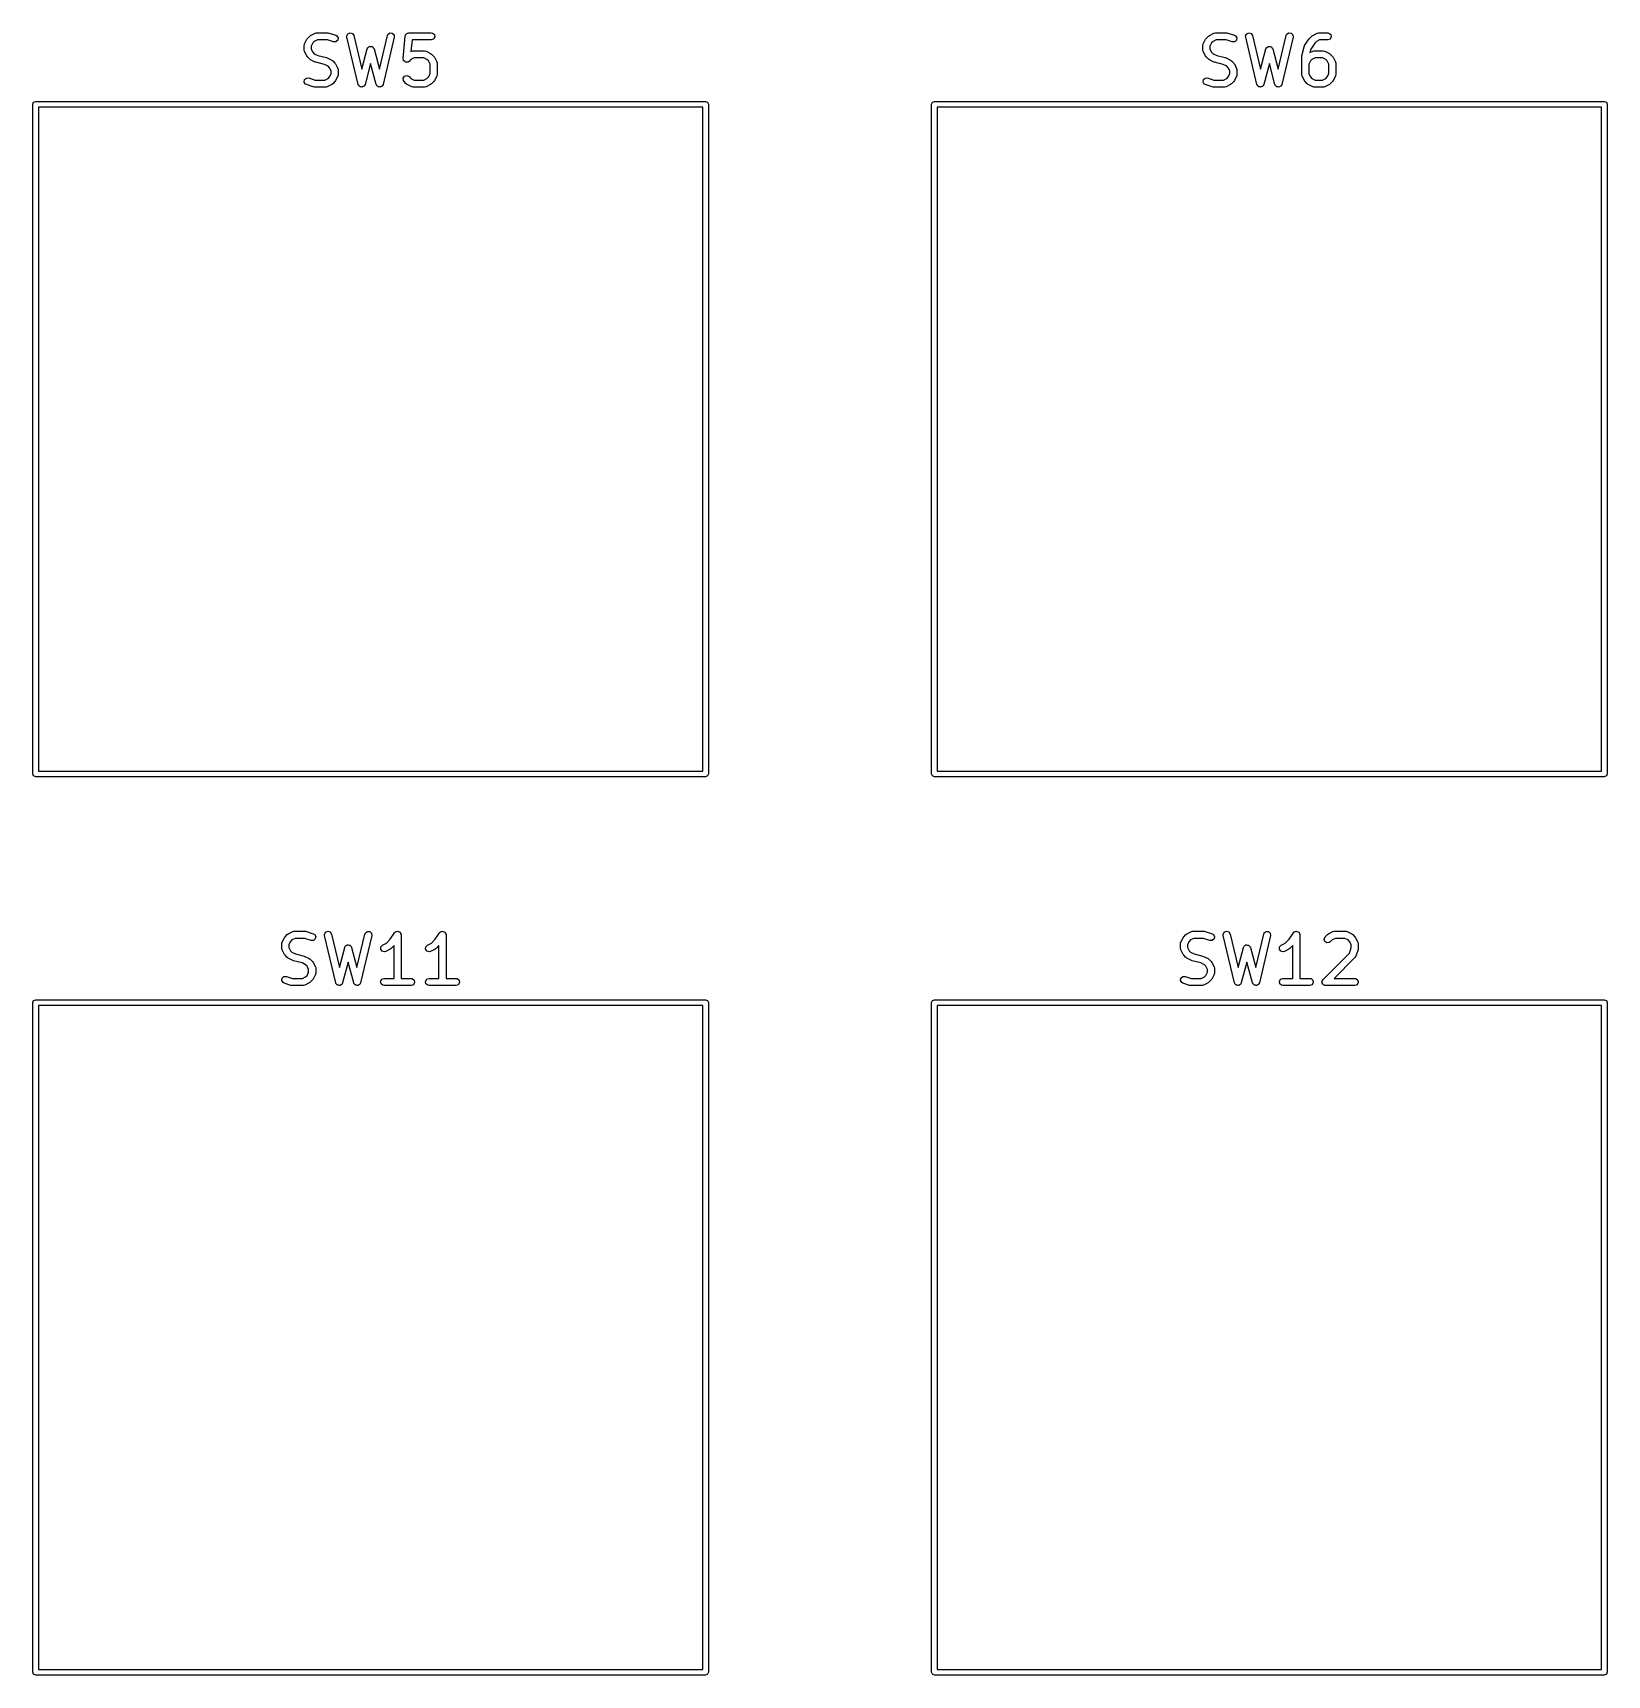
# Model space of a CAD drawing. Extents: x 60 to 196, y -152 to -29.
# Drawn here: x 159.53 to 192.9, y -64.31 to -29.49 of the extents above; entities that cross this region are included whole.
import ezdxf

# ---------------------------------------------------------------- set-up
doc = ezdxf.new("R2010")
doc.units = 0
doc.layers.add('BLACK', color=7, linetype='CONTINUOUS')

msp = doc.modelspace()

# ---------------------------------------------------------------- linework, layer by layer
at = {"layer": 'BLACK', "linetype": 'CONTINUOUS'}
for p, q in [((165.349, -29.6048), (165.396, -29.5572)), ((165.396, -29.5572), (165.415, -29.5443)), ((165.415, -29.5443), (165.416, -29.5432)), ((165.416, -29.5432), (165.511, -29.4955)), ((165.511, -29.4955), (165.536, -29.4881)), ((165.536, -29.4881), (165.54, -29.4892)), ((165.54, -29.4892), (165.545, -29.4876)), ((165.545, -29.4876), (165.783, -29.4876)), ((165.783, -29.4876), (165.805, -29.4915)), ((165.805, -29.4915), (165.806, -29.4915)), ((165.806, -29.4915), (165.949, -29.5391)), ((165.949, -29.5391), (165.972, -29.5515)), ((165.972, -29.5515), (165.999, -29.5952)), ((165.999, -29.5952), (165.992, -29.6459)), ((166.184, -29.554), (166.207, -29.5081)), ((166.186, -29.58), (166.184, -29.554)), ((166.424, -30.58), (166.186, -29.58)), ((166.207, -29.5081), (166.254, -29.4877)), ((166.254, -29.4877), (166.304, -29.5024)), ((166.304, -29.5024), (166.332, -29.5452)), ((166.332, -29.5452), (166.501, -30.2561)), ((166.874, -30.2561), (167.043, -29.5452)), ((167.189, -29.58), (166.951, -30.58)), ((167.043, -29.5452), (167.053, -29.5213)), ((167.053, -29.5213), (167.095, -29.4907)), ((167.095, -29.4907), (167.146, -29.4938)), ((167.146, -29.4938), (167.183, -29.529)), ((167.183, -29.529), (167.189, -29.58)), ((167.375, -30.0313), (167.422, -29.5552)), ((167.422, -29.5552), (167.423, -29.5513)), ((167.423, -29.5496), (167.425, -29.5469)), ((167.423, -29.5513), (167.423, -29.5496)), ((167.425, -29.5469), (167.429, -29.5301)), ((167.429, -29.5301), (167.441, -29.519)), ((167.441, -29.519), (167.449, -29.5052)), ((167.449, -29.5052), (167.459, -29.5016)), ((167.459, -29.5016), (167.466, -29.4943)), ((167.466, -29.4943), (167.482, -29.4931)), ((167.482, -29.4931), (167.497, -29.4876)), ((167.497, -29.4876), (167.973, -29.4876)), ((167.973, -29.4876), (167.999, -29.4921)), ((167.999, -29.4921), (168.038, -29.5251)), ((168.047, -29.5756), (168.021, -29.6201)), ((168.038, -29.5251), (168.047, -29.5756)), ((184.399, -29.6048), (184.446, -29.5572)), ((184.446, -29.5572), (184.465, -29.5443)), ((184.465, -29.5443), (184.466, -29.5432)), ((184.466, -29.5432), (184.561, -29.4955)), ((184.561, -29.4955), (184.586, -29.4881)), ((184.586, -29.4881), (184.59, -29.4892)), ((184.59, -29.4892), (184.595, -29.4876)), ((184.595, -29.4876), (184.833, -29.4876)), ((184.833, -29.4876), (184.855, -29.4915)), ((184.855, -29.4915), (184.856, -29.4915)), ((184.856, -29.4915), (184.999, -29.5391)), ((184.999, -29.5391), (185.022, -29.5515)), ((185.022, -29.5515), (185.049, -29.5952)), ((185.049, -29.5952), (185.042, -29.6459)), ((185.234, -29.554), (185.257, -29.5081)), ((185.236, -29.58), (185.234, -29.554)), ((185.474, -30.58), (185.236, -29.58)), ((185.257, -29.5081), (185.304, -29.4877)), ((185.304, -29.4877), (185.354, -29.5024)), ((185.354, -29.5024), (185.382, -29.5452)), ((185.382, -29.5452), (185.551, -30.2561)), ((185.924, -30.2561), (186.093, -29.5452)), ((186.239, -29.58), (186.001, -30.58)), ((186.093, -29.5452), (186.103, -29.5213)), ((186.103, -29.5213), (186.145, -29.4907)), ((186.145, -29.4907), (186.196, -29.4938)), ((186.196, -29.4938), (186.233, -29.529)), ((186.233, -29.529), (186.239, -29.58)), ((186.589, -29.6048), (186.637, -29.5572)), ((186.637, -29.5572), (186.655, -29.5443)), ((186.655, -29.5443), (186.656, -29.5432)), ((186.656, -29.5432), (186.752, -29.4955)), ((186.752, -29.4955), (186.777, -29.4881)), ((186.777, -29.4881), (186.781, -29.4892)), ((186.781, -29.4892), (186.785, -29.4876)), ((186.785, -29.4876), (186.976, -29.4876)), ((186.976, -29.4876), (187.001, -29.4921)), ((187.001, -29.4921), (187.041, -29.5251)), ((187.049, -29.5756), (187.024, -29.6201)), ((187.041, -29.5251), (187.049, -29.5756)), ((165.279, -29.7531), (165.284, -29.7274)), ((165.279, -29.8483), (165.279, -29.7531)), ((165.281, -29.8525), (165.279, -29.8483)), ((165.28, -29.8569), (165.281, -29.8525)), ((165.287, -29.8819), (165.28, -29.8569)), ((165.284, -29.7274), (165.287, -29.724)), ((165.287, -29.7196), (165.335, -29.6243)), ((165.287, -29.724), (165.287, -29.7196)), ((165.335, -29.9771), (165.287, -29.8819)), ((165.335, -29.6243), (165.348, -29.6063)), ((165.348, -29.6063), (165.349, -29.6048)), ((165.463, -29.7023), (165.429, -29.7708)), ((165.429, -29.7708), (165.429, -29.8306)), ((165.429, -29.8306), (165.463, -29.8991)), ((165.494, -29.6719), (165.463, -29.7023)), ((165.463, -29.8991), (165.494, -29.9296)), ((165.562, -29.6376), (165.494, -29.6719)), ((165.494, -29.9296), (165.571, -29.968)), ((165.771, -29.6376), (165.562, -29.6376)), ((165.902, -29.6814), (165.771, -29.6376)), ((165.953, -29.68), (165.902, -29.6814)), ((165.992, -29.6459), (165.953, -29.68)), ((166.501, -30.2561), (166.615, -29.829)), ((166.615, -29.829), (166.626, -29.8054)), ((166.626, -29.8054), (166.632, -29.8014)), ((166.632, -29.8014), (166.635, -29.7952)), ((166.635, -29.7952), (166.652, -29.7871)), ((166.652, -29.7871), (166.668, -29.7759)), ((166.668, -29.7759), (166.675, -29.7765)), ((166.675, -29.7765), (166.681, -29.7736)), ((166.681, -29.7736), (166.7, -29.7787)), ((166.7, -29.7787), (166.719, -29.7803)), ((166.719, -29.7803), (166.724, -29.7852)), ((166.724, -29.7852), (166.731, -29.7869)), ((166.731, -29.7869), (166.742, -29.8028)), ((166.742, -29.8028), (166.755, -29.8166)), ((166.755, -29.8166), (166.756, -29.8234)), ((166.756, -29.8234), (166.76, -29.829)), ((166.76, -29.829), (166.874, -30.2561)), ((167.565, -29.6376), (167.54, -29.8858)), ((167.54, -29.8858), (167.559, -29.8765)), ((167.559, -29.8765), (167.584, -29.8691)), ((167.973, -29.6376), (167.565, -29.6376)), ((167.584, -29.8691), (167.588, -29.8701)), ((167.588, -29.8701), (167.592, -29.8686)), ((167.592, -29.8686), (167.83, -29.8686)), ((167.83, -29.8686), (167.856, -29.8731)), ((167.856, -29.8731), (167.859, -29.876)), ((167.859, -29.876), (167.864, -29.8765)), ((167.864, -29.8765), (167.959, -29.9241)), ((167.959, -29.9241), (167.977, -29.9375)), ((168.021, -29.6201), (167.973, -29.6376)), ((167.977, -29.9375), (167.979, -29.9382)), ((167.979, -29.9382), (168.026, -29.9858)), ((184.329, -29.7531), (184.334, -29.7274)), ((184.329, -29.8483), (184.329, -29.7531)), ((184.331, -29.8525), (184.329, -29.8483)), ((184.33, -29.8569), (184.331, -29.8525)), ((184.337, -29.8819), (184.33, -29.8569)), ((184.334, -29.7274), (184.337, -29.724)), ((184.337, -29.7196), (184.385, -29.6243)), ((184.337, -29.724), (184.337, -29.7196)), ((184.385, -29.9771), (184.337, -29.8819)), ((184.385, -29.6243), (184.398, -29.6063)), ((184.398, -29.6063), (184.399, -29.6048)), ((184.513, -29.7023), (184.479, -29.7708)), ((184.479, -29.7708), (184.479, -29.8306)), ((184.479, -29.8306), (184.513, -29.8991)), ((184.544, -29.6719), (184.513, -29.7023)), ((184.513, -29.8991), (184.544, -29.9296)), ((184.612, -29.6376), (184.544, -29.6719)), ((184.544, -29.9296), (184.621, -29.968)), ((184.821, -29.6376), (184.612, -29.6376)), ((184.952, -29.6814), (184.821, -29.6376)), ((185.003, -29.68), (184.952, -29.6814)), ((185.042, -29.6459), (185.003, -29.68)), ((185.551, -30.2561), (185.665, -29.829)), ((185.665, -29.829), (185.676, -29.8054)), ((185.676, -29.8054), (185.682, -29.8014)), ((185.682, -29.8014), (185.685, -29.7952)), ((185.685, -29.7952), (185.702, -29.7871)), ((185.702, -29.7871), (185.718, -29.7759)), ((185.718, -29.7759), (185.725, -29.7765)), ((185.725, -29.7765), (185.731, -29.7736)), ((185.731, -29.7736), (185.75, -29.7787)), ((185.75, -29.7787), (185.769, -29.7803)), ((185.769, -29.7803), (185.774, -29.7852)), ((185.774, -29.7852), (185.781, -29.7869)), ((185.781, -29.7869), (185.792, -29.8028)), ((185.792, -29.8028), (185.805, -29.8166)), ((185.805, -29.8166), (185.806, -29.8234)), ((185.806, -29.8234), (185.81, -29.829)), ((185.81, -29.829), (185.924, -30.2561)), ((186.427, -29.973), (186.474, -29.7825)), ((186.474, -29.7825), (186.485, -29.7595)), ((186.485, -29.7591), (186.58, -29.6163)), ((186.485, -29.7595), (186.485, -29.7591)), ((186.58, -29.6163), (186.588, -29.608)), ((186.588, -29.608), (186.589, -29.6048)), ((186.617, -29.8315), (186.598, -29.9056)), ((186.598, -29.9056), (186.656, -29.8765)), ((186.701, -29.7056), (186.617, -29.8315)), ((186.656, -29.8765), (186.681, -29.8691)), ((186.681, -29.8691), (186.686, -29.8701)), ((186.686, -29.8701), (186.69, -29.8686)), ((186.69, -29.8686), (186.88, -29.8686)), ((186.734, -29.6719), (186.701, -29.7056)), ((186.803, -29.6376), (186.734, -29.6719)), ((186.976, -29.6376), (186.803, -29.6376)), ((186.88, -29.8686), (186.906, -29.8731)), ((186.906, -29.8731), (186.909, -29.876)), ((186.909, -29.876), (186.914, -29.8765)), ((186.914, -29.8765), (187.009, -29.9241)), ((187.024, -29.6201), (186.976, -29.6376)), ((187.009, -29.9241), (187.027, -29.9375)), ((187.027, -29.9375), (187.029, -29.9382)), ((187.029, -29.9382), (187.076, -29.9858)), ((165.336, -29.9782), (165.335, -29.9771)), ((165.349, -29.9966), (165.336, -29.9782)), ((165.396, -30.0442), (165.349, -29.9966)), ((165.398, -30.0449), (165.396, -30.0442)), ((165.416, -30.0583), (165.398, -30.0449)), ((165.511, -30.1059), (165.416, -30.0583)), ((165.515, -30.1063), (165.511, -30.1059)), ((165.526, -30.1116), (165.515, -30.1063)), ((165.709, -30.1572), (165.526, -30.1116)), ((165.571, -29.968), (165.753, -30.0137)), ((165.786, -30.1957), (165.709, -30.1572)), ((165.753, -30.0137), (165.765, -30.0189)), ((165.765, -30.0189), (165.769, -30.0193)), ((165.769, -30.0193), (165.864, -30.067)), ((165.816, -30.2261), (165.786, -30.1957)), ((165.851, -30.2946), (165.816, -30.2261)), ((165.851, -30.3544), (165.851, -30.2946)), ((165.864, -30.067), (165.882, -30.0803)), ((165.882, -30.0803), (165.883, -30.081)), ((165.883, -30.081), (165.931, -30.1286)), ((165.931, -30.1286), (165.944, -30.147)), ((165.944, -30.147), (165.945, -30.1481)), ((165.945, -30.1481), (165.993, -30.2434)), ((165.993, -30.2434), (166, -30.2683)), ((166, -30.2683), (165.999, -30.2727)), ((165.999, -30.2727), (166.001, -30.2769)), ((166.001, -30.2769), (166.001, -30.3721)), ((166.687, -30.1394), (166.569, -30.5819)), ((166.806, -30.5819), (166.687, -30.1394)), ((167.375, -30.0318), (167.375, -30.0313)), ((167.375, -30.0323), (167.375, -30.0318)), ((167.381, -30.0566), (167.375, -30.0323)), ((167.387, -30.0811), (167.381, -30.0566)), ((167.388, -30.0813), (167.387, -30.0811)), ((167.388, -30.0818), (167.388, -30.0813)), ((167.409, -30.0963), (167.388, -30.0818)), ((167.429, -30.111), (167.409, -30.0963)), ((167.43, -30.111), (167.429, -30.111)), ((167.455, -30.1091), (167.43, -30.1113)), ((167.43, -30.1113), (167.43, -30.111)), ((167.48, -30.1072), (167.455, -30.1091)), ((167.481, -30.1068), (167.48, -30.1072)), ((167.502, -30.0918), (167.481, -30.1068)), ((167.481, -30.1068), (167.481, -30.1068)), ((167.541, -30.0528), (167.502, -30.0918)), ((167.61, -30.0186), (167.541, -30.0528)), ((167.813, -30.0186), (167.61, -30.0186)), ((167.881, -30.0528), (167.813, -30.0186)), ((167.912, -30.0832), (167.881, -30.0528)), ((167.946, -30.1518), (167.912, -30.0832)), ((167.946, -30.3544), (167.946, -30.1518)), ((168.026, -29.9858), (168.039, -30.0041)), ((168.039, -30.0041), (168.04, -30.0053)), ((168.04, -30.0053), (168.088, -30.1005)), ((168.088, -30.1005), (168.095, -30.1255)), ((168.095, -30.1255), (168.094, -30.1298)), ((168.094, -30.1298), (168.096, -30.134)), ((168.096, -30.134), (168.096, -30.3721)), ((184.386, -29.9782), (184.385, -29.9771)), ((184.399, -29.9966), (184.386, -29.9782)), ((184.446, -30.0442), (184.399, -29.9966)), ((184.448, -30.0449), (184.446, -30.0442)), ((184.466, -30.0583), (184.448, -30.0449)), ((184.561, -30.1059), (184.466, -30.0583)), ((184.565, -30.1063), (184.561, -30.1059)), ((184.576, -30.1116), (184.565, -30.1063)), ((184.759, -30.1572), (184.576, -30.1116)), ((184.621, -29.968), (184.803, -30.0137)), ((184.836, -30.1957), (184.759, -30.1572)), ((184.803, -30.0137), (184.815, -30.0189)), ((184.815, -30.0189), (184.819, -30.0193)), ((184.819, -30.0193), (184.914, -30.067)), ((184.866, -30.2261), (184.836, -30.1957)), ((184.901, -30.2946), (184.866, -30.2261)), ((184.901, -30.3544), (184.901, -30.2946)), ((184.914, -30.067), (184.932, -30.0803)), ((184.932, -30.0803), (184.933, -30.081)), ((184.933, -30.081), (184.981, -30.1286)), ((184.981, -30.1286), (184.994, -30.147)), ((184.994, -30.147), (184.995, -30.1481)), ((184.995, -30.1481), (185.043, -30.2434)), ((185.043, -30.2434), (185.05, -30.2683)), ((185.05, -30.2683), (185.049, -30.2727)), ((185.049, -30.2727), (185.051, -30.2769)), ((185.051, -30.2769), (185.051, -30.3721)), ((185.737, -30.1394), (185.619, -30.5819)), ((185.856, -30.5819), (185.737, -30.1394)), ((186.424, -29.9912), (186.427, -29.9764)), ((186.424, -30.3721), (186.424, -29.9912)), ((186.427, -29.9764), (186.427, -29.973)), ((186.609, -30.0832), (186.574, -30.1518)), ((186.574, -30.1518), (186.574, -30.3544)), ((186.639, -30.0528), (186.609, -30.0832)), ((186.708, -30.0186), (186.639, -30.0528)), ((186.863, -30.0186), (186.708, -30.0186)), ((186.931, -30.0528), (186.863, -30.0186)), ((186.962, -30.0832), (186.931, -30.0528)), ((186.996, -30.1518), (186.962, -30.0832)), ((186.996, -30.3544), (186.996, -30.1518)), ((187.076, -29.9858), (187.089, -30.0041)), ((187.089, -30.0041), (187.09, -30.0053)), ((187.09, -30.0053), (187.138, -30.1005)), ((187.138, -30.1005), (187.145, -30.1255)), ((187.145, -30.1255), (187.144, -30.1298)), ((187.144, -30.1298), (187.146, -30.134)), ((187.146, -30.134), (187.146, -30.3721)), ((165.281, -30.53), (165.288, -30.4793)), ((165.308, -30.5737), (165.281, -30.53)), ((165.288, -30.4793), (165.327, -30.4452)), ((165.33, -30.5862), (165.308, -30.5737)), ((165.327, -30.4452), (165.378, -30.4438)), ((165.473, -30.6338), (165.33, -30.5862)), ((165.378, -30.4438), (165.509, -30.4876)), ((165.475, -30.6337), (165.473, -30.6338)), ((165.497, -30.6376), (165.475, -30.6337)), ((165.735, -30.6376), (165.497, -30.6376)), ((165.509, -30.4876), (165.717, -30.4876)), ((165.717, -30.4876), (165.786, -30.4534)), ((165.739, -30.6361), (165.735, -30.6376)), ((165.744, -30.6371), (165.739, -30.6361)), ((165.769, -30.6297), (165.744, -30.6371)), ((165.864, -30.5821), (165.769, -30.6297)), ((165.786, -30.4534), (165.816, -30.423)), ((165.816, -30.423), (165.851, -30.3544)), ((165.865, -30.5809), (165.864, -30.5821)), ((165.883, -30.568), (165.865, -30.5809)), ((165.931, -30.5204), (165.883, -30.568)), ((165.932, -30.5189), (165.931, -30.5204)), ((165.945, -30.5009), (165.932, -30.5189)), ((165.993, -30.4057), (165.945, -30.5009)), ((165.996, -30.3978), (165.993, -30.4012)), ((165.993, -30.4012), (165.993, -30.4057)), ((166.001, -30.3721), (165.996, -30.3978)), ((166.428, -30.5866), (166.424, -30.58)), ((166.429, -30.5944), (166.428, -30.5866)), ((166.442, -30.6074), (166.429, -30.5944)), ((166.452, -30.6228), (166.442, -30.6074)), ((166.46, -30.6251), (166.452, -30.6228)), ((166.465, -30.6306), (166.46, -30.6251)), ((166.484, -30.6322), (166.465, -30.6306)), ((166.501, -30.6375), (166.484, -30.6322)), ((166.509, -30.6344), (166.501, -30.6375)), ((166.517, -30.635), (166.509, -30.6344)), ((166.532, -30.6244), (166.517, -30.635)), ((166.549, -30.6171), (166.532, -30.6244)), ((166.552, -30.6101), (166.549, -30.6171)), ((166.559, -30.6056), (166.552, -30.6101)), ((166.569, -30.5819), (166.559, -30.6056)), ((166.81, -30.5884), (166.806, -30.5819)), ((166.811, -30.5962), (166.81, -30.5884)), ((166.824, -30.6089), (166.811, -30.5962)), ((166.835, -30.624), (166.824, -30.6089)), ((166.842, -30.626), (166.835, -30.624)), ((166.848, -30.6315), (166.842, -30.626)), ((166.867, -30.6325), (166.848, -30.6315)), ((166.884, -30.6373), (166.867, -30.6325)), ((166.892, -30.634), (166.884, -30.6373)), ((166.899, -30.6345), (166.892, -30.634)), ((166.914, -30.6235), (166.899, -30.6345)), ((166.931, -30.6157), (166.914, -30.6235)), ((166.934, -30.6086), (166.931, -30.6157)), ((166.941, -30.6039), (166.934, -30.6086)), ((166.951, -30.58), (166.941, -30.6039)), ((167.377, -30.448), (167.406, -30.4059)), ((167.381, -30.4991), (167.377, -30.448)), ((167.396, -30.5204), (167.381, -30.4991)), ((167.444, -30.568), (167.396, -30.5204)), ((167.406, -30.4059), (167.456, -30.3927)), ((167.445, -30.5687), (167.444, -30.568)), ((167.463, -30.5821), (167.445, -30.5687)), ((167.456, -30.3927), (167.502, -30.4143)), ((167.559, -30.6297), (167.463, -30.5821)), ((167.502, -30.4143), (167.541, -30.4534)), ((167.541, -30.4534), (167.61, -30.4876)), ((167.563, -30.6302), (167.559, -30.6297)), ((167.567, -30.6331), (167.563, -30.6302)), ((167.592, -30.6376), (167.567, -30.6331)), ((167.83, -30.6376), (167.592, -30.6376)), ((167.61, -30.4876), (167.813, -30.4876)), ((167.813, -30.4876), (167.881, -30.4534)), ((167.835, -30.6361), (167.83, -30.6376)), ((167.839, -30.6371), (167.835, -30.6361)), ((167.864, -30.6297), (167.839, -30.6371)), ((167.959, -30.5821), (167.864, -30.6297)), ((167.881, -30.4534), (167.912, -30.423)), ((167.912, -30.423), (167.946, -30.3544)), ((167.96, -30.5809), (167.959, -30.5821)), ((167.979, -30.568), (167.96, -30.5809)), ((168.026, -30.5204), (167.979, -30.568)), ((168.027, -30.5189), (168.026, -30.5204)), ((168.04, -30.5009), (168.027, -30.5189)), ((168.088, -30.4057), (168.04, -30.5009)), ((168.091, -30.3978), (168.088, -30.4012)), ((168.088, -30.4012), (168.088, -30.4057)), ((168.096, -30.3721), (168.091, -30.3978)), ((184.331, -30.53), (184.338, -30.4793)), ((184.358, -30.5737), (184.331, -30.53)), ((184.338, -30.4793), (184.377, -30.4452)), ((184.38, -30.5862), (184.358, -30.5737)), ((184.377, -30.4452), (184.428, -30.4438)), ((184.523, -30.6338), (184.38, -30.5862)), ((184.428, -30.4438), (184.559, -30.4876)), ((184.525, -30.6337), (184.523, -30.6338)), ((184.547, -30.6376), (184.525, -30.6337)), ((184.785, -30.6376), (184.547, -30.6376)), ((184.559, -30.4876), (184.767, -30.4876)), ((184.767, -30.4876), (184.836, -30.4534)), ((184.789, -30.6361), (184.785, -30.6376)), ((184.794, -30.6371), (184.789, -30.6361)), ((184.819, -30.6297), (184.794, -30.6371)), ((184.914, -30.5821), (184.819, -30.6297)), ((184.836, -30.4534), (184.866, -30.423)), ((184.866, -30.423), (184.901, -30.3544)), ((184.915, -30.5809), (184.914, -30.5821)), ((184.933, -30.568), (184.915, -30.5809)), ((184.981, -30.5204), (184.933, -30.568)), ((184.982, -30.5189), (184.981, -30.5204)), ((184.995, -30.5009), (184.982, -30.5189)), ((185.043, -30.4057), (184.995, -30.5009)), ((185.046, -30.3978), (185.043, -30.4012)), ((185.043, -30.4012), (185.043, -30.4057)), ((185.051, -30.3721), (185.046, -30.3978)), ((185.478, -30.5866), (185.474, -30.58)), ((185.479, -30.5944), (185.478, -30.5866)), ((185.492, -30.6074), (185.479, -30.5944)), ((185.502, -30.6228), (185.492, -30.6074)), ((185.51, -30.6251), (185.502, -30.6228)), ((185.515, -30.6306), (185.51, -30.6251)), ((185.534, -30.6322), (185.515, -30.6306)), ((185.551, -30.6375), (185.534, -30.6322)), ((185.559, -30.6344), (185.551, -30.6375)), ((185.567, -30.635), (185.559, -30.6344)), ((185.582, -30.6244), (185.567, -30.635)), ((185.599, -30.6171), (185.582, -30.6244)), ((185.602, -30.6101), (185.599, -30.6171)), ((185.609, -30.6056), (185.602, -30.6101)), ((185.619, -30.5819), (185.609, -30.6056)), ((185.86, -30.5884), (185.856, -30.5819)), ((185.861, -30.5962), (185.86, -30.5884)), ((185.874, -30.6089), (185.861, -30.5962)), ((185.885, -30.624), (185.874, -30.6089)), ((185.892, -30.626), (185.885, -30.624)), ((185.898, -30.6315), (185.892, -30.626)), ((185.917, -30.6325), (185.898, -30.6315)), ((185.934, -30.6373), (185.917, -30.6325)), ((185.942, -30.634), (185.934, -30.6373)), ((185.949, -30.6345), (185.942, -30.634)), ((185.964, -30.6235), (185.949, -30.6345)), ((185.981, -30.6157), (185.964, -30.6235)), ((185.984, -30.6086), (185.981, -30.6157)), ((185.991, -30.6039), (185.984, -30.6086)), ((186.001, -30.58), (185.991, -30.6039)), ((186.426, -30.3764), (186.424, -30.3721)), ((186.425, -30.3807), (186.426, -30.3764)), ((186.432, -30.4057), (186.425, -30.3807)), ((186.48, -30.5009), (186.432, -30.4057)), ((186.481, -30.502), (186.48, -30.5009)), ((186.494, -30.5204), (186.481, -30.502)), ((186.542, -30.568), (186.494, -30.5204)), ((186.543, -30.5687), (186.542, -30.568)), ((186.561, -30.5821), (186.543, -30.5687)), ((186.656, -30.6297), (186.561, -30.5821)), ((186.574, -30.3544), (186.609, -30.423)), ((186.609, -30.423), (186.639, -30.4534)), ((186.639, -30.4534), (186.708, -30.4876)), ((186.661, -30.6302), (186.656, -30.6297)), ((186.664, -30.6331), (186.661, -30.6302)), ((186.69, -30.6376), (186.664, -30.6331)), ((186.88, -30.6376), (186.69, -30.6376)), ((186.708, -30.4876), (186.863, -30.4876)), ((186.863, -30.4876), (186.931, -30.4534)), ((186.885, -30.6361), (186.88, -30.6376)), ((186.889, -30.6371), (186.885, -30.6361)), ((186.914, -30.6297), (186.889, -30.6371)), ((187.009, -30.5821), (186.914, -30.6297)), ((186.931, -30.4534), (186.962, -30.423)), ((186.962, -30.423), (186.996, -30.3544)), ((187.01, -30.5809), (187.009, -30.5821)), ((187.029, -30.568), (187.01, -30.5809)), ((187.076, -30.5204), (187.029, -30.568)), ((187.077, -30.5189), (187.076, -30.5204)), ((187.09, -30.5009), (187.077, -30.5189)), ((187.138, -30.4057), (187.09, -30.5009)), ((187.141, -30.3978), (187.138, -30.4012)), ((187.138, -30.4012), (187.138, -30.4057)), ((187.146, -30.3721), (187.141, -30.3978)), ((159.528, -31), (159.545, -30.9576)), ((159.545, -30.9576), (159.588, -30.94)), ((159.588, -30.94), (173.787, -30.94)), ((173.787, -30.94), (173.83, -30.9576)), ((173.83, -30.9576), (173.847, -31)), ((178.577, -31), (178.595, -30.9576)), ((178.595, -30.9576), (178.637, -30.94)), ((178.637, -30.94), (192.837, -30.94)), ((192.837, -30.94), (192.88, -30.9576)), ((192.88, -30.9576), (192.897, -31)), ((159.528, -45.2), (159.528, -31)), ((159.647, -31.06), (159.647, -45.14)), ((173.727, -31.06), (159.647, -31.06)), ((173.727, -45.14), (173.727, -31.06)), ((173.847, -31), (173.847, -45.2)), ((178.577, -45.2), (178.577, -31)), ((178.697, -31.06), (178.697, -45.14)), ((192.778, -31.06), (178.697, -31.06)), ((192.778, -45.14), (192.778, -31.06)), ((192.897, -31), (192.897, -45.2)), ((159.545, -45.2424), (159.528, -45.2)), ((159.588, -45.26), (159.545, -45.2424)), ((173.787, -45.26), (159.588, -45.26)), ((159.647, -45.14), (173.727, -45.14)), ((173.83, -45.2424), (173.787, -45.26)), ((173.847, -45.2), (173.83, -45.2424)), ((178.595, -45.2424), (178.577, -45.2)), ((178.637, -45.26), (178.595, -45.2424)), ((192.837, -45.26), (178.637, -45.26)), ((178.697, -45.14), (192.778, -45.14)), ((192.88, -45.2424), (192.837, -45.26)), ((192.897, -45.2), (192.88, -45.2424)), ((164.811, -48.7696), (164.859, -48.6743)), ((164.859, -48.6743), (164.872, -48.6563)), ((164.872, -48.6563), (164.873, -48.6548)), ((164.873, -48.6548), (164.92, -48.6072)), ((164.92, -48.6072), (164.939, -48.5943)), ((164.939, -48.5943), (164.94, -48.5932)), ((164.94, -48.5932), (165.035, -48.5455)), ((165.018, -48.7219), (164.987, -48.7523)), ((165.086, -48.6876), (165.018, -48.7219)), ((165.035, -48.5455), (165.06, -48.5381)), ((165.06, -48.5381), (165.064, -48.5392)), ((165.064, -48.5392), (165.068, -48.5376)), ((165.068, -48.5376), (165.307, -48.5376)), ((165.294, -48.6876), (165.086, -48.6876)), ((165.426, -48.7314), (165.294, -48.6876)), ((165.307, -48.5376), (165.329, -48.5415)), ((165.329, -48.5415), (165.33, -48.5415)), ((165.33, -48.5415), (165.473, -48.5891)), ((165.477, -48.73), (165.426, -48.7314)), ((165.473, -48.5891), (165.496, -48.6015)), ((165.515, -48.6959), (165.477, -48.73)), ((165.496, -48.6015), (165.523, -48.6452)), ((165.523, -48.6452), (165.515, -48.6959)), ((165.708, -48.604), (165.731, -48.5581)), ((165.71, -48.63), (165.708, -48.604)), ((165.948, -49.63), (165.71, -48.63)), ((165.731, -48.5581), (165.778, -48.5377)), ((165.778, -48.5377), (165.827, -48.5524)), ((165.827, -48.5524), (165.856, -48.5952)), ((165.856, -48.5952), (166.025, -49.3061)), ((166.398, -49.3061), (166.567, -48.5952)), ((166.713, -48.63), (166.475, -49.63)), ((166.567, -48.5952), (166.577, -48.5713)), ((166.577, -48.5713), (166.618, -48.5407)), ((166.618, -48.5407), (166.67, -48.5438)), ((166.67, -48.5438), (166.707, -48.579)), ((166.707, -48.579), (166.713, -48.63)), ((167.024, -48.7891), (167.105, -48.7077)), ((167.105, -48.7077), (167.197, -48.571)), ((167.197, -48.571), (167.215, -48.5522)), ((167.215, -48.5522), (167.219, -48.551)), ((167.219, -48.551), (167.221, -48.5477)), ((167.221, -48.5477), (167.243, -48.5439)), ((167.243, -48.5439), (167.264, -48.5378)), ((167.264, -48.5378), (167.268, -48.5395)), ((167.268, -48.5395), (167.272, -48.5388)), ((167.272, -48.5388), (167.291, -48.5496)), ((167.291, -48.5496), (167.311, -48.5584)), ((167.311, -48.5584), (167.313, -48.5623)), ((167.313, -48.5623), (167.316, -48.5644)), ((167.316, -48.5644), (167.324, -48.5849)), ((167.324, -48.5849), (167.333, -48.6044)), ((167.333, -48.6044), (167.332, -48.6086)), ((167.332, -48.6086), (167.334, -48.6126)), ((167.334, -48.6126), (167.334, -49.5376)), ((167.976, -48.7891), (168.058, -48.7077)), ((168.058, -48.7077), (168.149, -48.571)), ((168.149, -48.571), (168.167, -48.5522)), ((168.167, -48.5522), (168.171, -48.551)), ((168.171, -48.551), (168.174, -48.5477)), ((168.174, -48.5477), (168.195, -48.5439)), ((168.195, -48.5439), (168.216, -48.5378)), ((168.216, -48.5378), (168.22, -48.5395)), ((168.22, -48.5395), (168.224, -48.5388)), ((168.224, -48.5388), (168.243, -48.5496)), ((168.243, -48.5496), (168.263, -48.5584)), ((168.263, -48.5584), (168.265, -48.5623)), ((168.265, -48.5623), (168.269, -48.5644)), ((168.269, -48.5644), (168.276, -48.5849)), ((168.276, -48.5849), (168.286, -48.6044)), ((168.286, -48.6044), (168.285, -48.6086)), ((168.285, -48.6086), (168.286, -48.6126)), ((168.286, -48.6126), (168.286, -49.5376)), ((183.861, -48.7696), (183.909, -48.6743)), ((183.909, -48.6743), (183.922, -48.6563)), ((183.922, -48.6563), (183.923, -48.6548)), ((183.923, -48.6548), (183.97, -48.6072)), ((183.97, -48.6072), (183.989, -48.5943)), ((183.989, -48.5943), (183.99, -48.5932)), ((183.99, -48.5932), (184.085, -48.5455)), ((184.068, -48.7219), (184.037, -48.7523)), ((184.136, -48.6876), (184.068, -48.7219)), ((184.085, -48.5455), (184.11, -48.5381)), ((184.11, -48.5381), (184.114, -48.5392)), ((184.114, -48.5392), (184.118, -48.5376)), ((184.118, -48.5376), (184.357, -48.5376)), ((184.344, -48.6876), (184.136, -48.6876)), ((184.476, -48.7314), (184.344, -48.6876)), ((184.357, -48.5376), (184.379, -48.5415)), ((184.379, -48.5415), (184.38, -48.5415)), ((184.38, -48.5415), (184.523, -48.5891)), ((184.527, -48.73), (184.476, -48.7314)), ((184.523, -48.5891), (184.546, -48.6015)), ((184.565, -48.6959), (184.527, -48.73)), ((184.546, -48.6015), (184.573, -48.6452)), ((184.573, -48.6452), (184.565, -48.6959)), ((184.758, -48.604), (184.781, -48.5581)), ((184.76, -48.63), (184.758, -48.604)), ((184.998, -49.63), (184.76, -48.63)), ((184.781, -48.5581), (184.828, -48.5377)), ((184.828, -48.5377), (184.877, -48.5524)), ((184.877, -48.5524), (184.906, -48.5952)), ((184.906, -48.5952), (185.075, -49.3061)), ((185.448, -49.3061), (185.617, -48.5952)), ((185.763, -48.63), (185.525, -49.63)), ((185.617, -48.5952), (185.627, -48.5713)), ((185.627, -48.5713), (185.668, -48.5407)), ((185.668, -48.5407), (185.72, -48.5438)), ((185.72, -48.5438), (185.757, -48.579)), ((185.757, -48.579), (185.763, -48.63)), ((186.074, -48.7891), (186.155, -48.7077)), ((186.155, -48.7077), (186.247, -48.571)), ((186.247, -48.571), (186.265, -48.5522)), ((186.265, -48.5522), (186.269, -48.551)), ((186.269, -48.551), (186.271, -48.5477)), ((186.271, -48.5477), (186.293, -48.5439)), ((186.293, -48.5439), (186.314, -48.5378)), ((186.314, -48.5378), (186.318, -48.5395)), ((186.318, -48.5395), (186.322, -48.5388)), ((186.322, -48.5388), (186.341, -48.5496)), ((186.341, -48.5496), (186.361, -48.5584)), ((186.361, -48.5584), (186.363, -48.5623)), ((186.363, -48.5623), (186.366, -48.5644)), ((186.366, -48.5644), (186.374, -48.5849)), ((186.374, -48.5849), (186.383, -48.6044)), ((186.383, -48.6044), (186.382, -48.6086)), ((186.382, -48.6086), (186.384, -48.6126)), ((186.384, -48.6126), (186.384, -49.5376)), ((186.901, -48.7013), (186.923, -48.6548)), ((186.914, -48.7509), (186.901, -48.7013)), ((186.956, -48.7803), (186.914, -48.7509)), ((186.923, -48.6548), (186.97, -48.6072)), ((186.97, -48.6072), (186.989, -48.5943)), ((186.989, -48.5943), (186.99, -48.5932)), ((186.99, -48.5932), (187.085, -48.5455)), ((187.068, -48.7219), (187.029, -48.7609)), ((187.136, -48.6876), (187.068, -48.7219)), ((187.085, -48.5455), (187.11, -48.5381)), ((187.11, -48.5381), (187.114, -48.5392)), ((187.114, -48.5392), (187.118, -48.5376)), ((187.118, -48.5376), (187.357, -48.5376)), ((187.339, -48.6876), (187.136, -48.6876)), ((187.407, -48.7219), (187.339, -48.6876)), ((187.357, -48.5376), (187.382, -48.5421)), ((187.382, -48.5421), (187.386, -48.545)), ((187.386, -48.545), (187.39, -48.5455)), ((187.39, -48.5455), (187.485, -48.5932)), ((187.438, -48.7523), (187.407, -48.7219)), ((187.485, -48.5932), (187.503, -48.6065)), ((187.503, -48.6065), (187.505, -48.6072)), ((187.505, -48.6072), (187.552, -48.6548)), ((187.552, -48.6548), (187.565, -48.6732)), ((187.565, -48.6732), (187.566, -48.6743)), ((187.566, -48.6743), (187.614, -48.7696)), ((164.803, -48.8031), (164.807, -48.7774)), ((164.803, -48.8983), (164.803, -48.8031)), ((164.805, -48.9025), (164.803, -48.8983)), ((164.803, -48.9069), (164.805, -48.9025)), ((164.811, -48.9319), (164.803, -48.9069)), ((164.807, -48.7774), (164.81, -48.774)), ((164.81, -48.774), (164.811, -48.7696)), ((164.859, -49.0271), (164.811, -48.9319)), ((164.86, -49.0282), (164.859, -49.0271)), ((164.873, -49.0466), (164.86, -49.0282)), ((164.92, -49.0942), (164.873, -49.0466)), ((164.922, -49.0949), (164.92, -49.0942)), ((164.94, -49.1083), (164.922, -49.0949)), ((164.987, -48.7523), (164.953, -48.8208)), ((164.953, -48.8208), (164.953, -48.8806)), ((164.953, -48.8806), (164.987, -48.9491)), ((164.987, -48.9491), (165.018, -48.9796)), ((165.018, -48.9796), (165.095, -49.018)), ((165.095, -49.018), (165.277, -49.0637)), ((165.277, -49.0637), (165.289, -49.0689)), ((165.289, -49.0689), (165.292, -49.0693)), ((165.292, -49.0693), (165.388, -49.117)), ((166.025, -49.3061), (166.139, -48.879)), ((166.139, -48.879), (166.15, -48.8554)), ((166.15, -48.8554), (166.155, -48.8514)), ((166.155, -48.8514), (166.158, -48.8452)), ((166.158, -48.8452), (166.176, -48.8371)), ((166.176, -48.8371), (166.192, -48.8259)), ((166.192, -48.8259), (166.199, -48.8265)), ((166.199, -48.8265), (166.205, -48.8236)), ((166.205, -48.8236), (166.224, -48.8287)), ((166.224, -48.8287), (166.243, -48.8303)), ((166.243, -48.8303), (166.248, -48.8352)), ((166.248, -48.8352), (166.254, -48.8369)), ((166.254, -48.8369), (166.266, -48.8528)), ((166.266, -48.8528), (166.279, -48.8666)), ((166.279, -48.8666), (166.28, -48.8734)), ((166.28, -48.8734), (166.284, -48.879)), ((166.284, -48.879), (166.398, -49.3061)), ((166.901, -48.9197), (166.904, -48.8685)), ((166.932, -48.9609), (166.901, -48.9197)), ((166.904, -48.8685), (166.94, -48.8313)), ((166.982, -48.9728), (166.932, -48.9609)), ((166.94, -48.8313), (167.024, -48.7891)), ((167.007, -48.9654), (166.982, -48.9728)), ((167.102, -48.9178), (167.007, -48.9654)), ((167.103, -48.9166), (167.102, -48.9178)), ((167.121, -48.9037), (167.103, -48.9166)), ((167.184, -48.8413), (167.121, -48.9037)), ((167.184, -49.5376), (167.184, -48.8413)), ((167.854, -48.9197), (167.857, -48.8685)), ((167.884, -48.9609), (167.854, -48.9197)), ((167.857, -48.8685), (167.892, -48.8313)), ((167.934, -48.9728), (167.884, -48.9609)), ((167.892, -48.8313), (167.976, -48.7891)), ((167.959, -48.9654), (167.934, -48.9728)), ((168.054, -48.9178), (167.959, -48.9654)), ((168.055, -48.9166), (168.054, -48.9178)), ((168.074, -48.9037), (168.055, -48.9166)), ((168.136, -48.8413), (168.074, -48.9037)), ((168.136, -49.5376), (168.136, -48.8413)), ((183.853, -48.8031), (183.857, -48.7774)), ((183.853, -48.8983), (183.853, -48.8031)), ((183.855, -48.9025), (183.853, -48.8983)), ((183.853, -48.9069), (183.855, -48.9025)), ((183.861, -48.9319), (183.853, -48.9069)), ((183.857, -48.7774), (183.86, -48.774)), ((183.86, -48.774), (183.861, -48.7696)), ((183.909, -49.0271), (183.861, -48.9319)), ((183.91, -49.0282), (183.909, -49.0271)), ((183.923, -49.0466), (183.91, -49.0282)), ((183.97, -49.0942), (183.923, -49.0466)), ((183.972, -49.0949), (183.97, -49.0942)), ((183.99, -49.1083), (183.972, -49.0949)), ((184.037, -48.7523), (184.003, -48.8208)), ((184.003, -48.8208), (184.003, -48.8806)), ((184.003, -48.8806), (184.037, -48.9491)), ((184.037, -48.9491), (184.068, -48.9796)), ((184.068, -48.9796), (184.145, -49.018)), ((184.145, -49.018), (184.327, -49.0637)), ((184.327, -49.0637), (184.339, -49.0689)), ((184.339, -49.0689), (184.342, -49.0693)), ((184.342, -49.0693), (184.438, -49.117)), ((185.075, -49.3061), (185.189, -48.879)), ((185.189, -48.879), (185.2, -48.8554)), ((185.2, -48.8554), (185.205, -48.8514)), ((185.205, -48.8514), (185.208, -48.8452)), ((185.208, -48.8452), (185.226, -48.8371)), ((185.226, -48.8371), (185.242, -48.8259)), ((185.242, -48.8259), (185.249, -48.8265)), ((185.249, -48.8265), (185.255, -48.8236)), ((185.255, -48.8236), (185.274, -48.8287)), ((185.274, -48.8287), (185.293, -48.8303)), ((185.293, -48.8303), (185.298, -48.8352)), ((185.298, -48.8352), (185.304, -48.8369)), ((185.304, -48.8369), (185.316, -48.8528)), ((185.316, -48.8528), (185.329, -48.8666)), ((185.329, -48.8666), (185.33, -48.8734)), ((185.33, -48.8734), (185.334, -48.879)), ((185.334, -48.879), (185.448, -49.3061)), ((185.951, -48.9197), (185.954, -48.8685)), ((185.982, -48.9609), (185.951, -48.9197)), ((185.954, -48.8685), (185.99, -48.8313)), ((186.032, -48.9728), (185.982, -48.9609)), ((185.99, -48.8313), (186.074, -48.7891)), ((186.057, -48.9654), (186.032, -48.9728)), ((186.152, -48.9178), (186.057, -48.9654)), ((186.153, -48.9166), (186.152, -48.9178)), ((186.171, -48.9037), (186.153, -48.9166)), ((186.234, -48.8413), (186.171, -48.9037)), ((186.234, -49.5376), (186.234, -48.8413)), ((186.875, -49.5596), (187.434, -49.0007)), ((187.007, -48.7758), (186.956, -48.7803)), ((187.029, -48.7609), (187.007, -48.7758)), ((187.552, -49.0942), (187.109, -49.5376)), ((187.434, -49.0007), (187.472, -48.8862)), ((187.472, -48.8208), (187.438, -48.7523)), ((187.472, -48.8862), (187.472, -48.8208)), ((187.554, -49.0902), (187.552, -49.0942)), ((187.558, -49.0878), (187.554, -49.0902)), ((187.571, -49.0649), (187.558, -49.0878)), ((187.618, -48.9221), (187.571, -49.0649)), ((187.614, -48.7696), (187.622, -48.7945)), ((187.622, -48.8983), (187.618, -48.9204)), ((187.618, -48.9204), (187.618, -48.9221)), ((187.622, -48.7945), (187.62, -48.7989)), ((187.62, -48.7989), (187.622, -48.8031)), ((187.622, -48.8031), (187.622, -48.8983)), ((165.035, -49.1559), (164.94, -49.1083)), ((165.038, -49.1563), (165.035, -49.1559)), ((165.05, -49.1616), (165.038, -49.1563)), ((165.233, -49.2072), (165.05, -49.1616)), ((165.31, -49.2457), (165.233, -49.2072)), ((165.34, -49.2761), (165.31, -49.2457)), ((165.374, -49.3446), (165.34, -49.2761)), ((165.34, -49.473), (165.374, -49.4044)), ((165.374, -49.4044), (165.374, -49.3446)), ((165.388, -49.117), (165.406, -49.1303)), ((165.406, -49.1303), (165.407, -49.131)), ((165.407, -49.131), (165.455, -49.1786)), ((165.455, -49.1786), (165.468, -49.197)), ((165.468, -49.197), (165.469, -49.1981)), ((165.469, -49.1981), (165.516, -49.2934)), ((165.516, -49.2934), (165.524, -49.3183)), ((165.52, -49.4478), (165.517, -49.4512)), ((165.524, -49.4221), (165.52, -49.4478)), ((165.524, -49.3183), (165.523, -49.3227)), ((165.523, -49.3227), (165.524, -49.3269)), ((165.524, -49.3269), (165.524, -49.4221)), ((166.211, -49.1894), (166.093, -49.6319)), ((166.329, -49.6319), (166.211, -49.1894)), ((184.085, -49.1559), (183.99, -49.1083)), ((184.088, -49.1563), (184.085, -49.1559)), ((184.1, -49.1616), (184.088, -49.1563)), ((184.283, -49.2072), (184.1, -49.1616)), ((184.36, -49.2457), (184.283, -49.2072)), ((184.39, -49.2761), (184.36, -49.2457)), ((184.424, -49.3446), (184.39, -49.2761)), ((184.39, -49.473), (184.424, -49.4044)), ((184.424, -49.4044), (184.424, -49.3446)), ((184.438, -49.117), (184.456, -49.1303)), ((184.456, -49.1303), (184.457, -49.131)), ((184.457, -49.131), (184.505, -49.1786)), ((184.505, -49.1786), (184.518, -49.197)), ((184.518, -49.197), (184.519, -49.1981)), ((184.519, -49.1981), (184.566, -49.2934)), ((184.566, -49.2934), (184.574, -49.3183)), ((184.57, -49.4478), (184.567, -49.4512)), ((184.574, -49.4221), (184.57, -49.4478)), ((184.574, -49.3183), (184.573, -49.3227)), ((184.573, -49.3227), (184.574, -49.3269)), ((184.574, -49.3269), (184.574, -49.4221)), ((185.261, -49.1894), (185.143, -49.6319)), ((185.379, -49.6319), (185.261, -49.1894)), ((164.804, -49.58), (164.812, -49.5293)), ((164.831, -49.6237), (164.804, -49.58)), ((164.812, -49.5293), (164.85, -49.4952)), ((164.854, -49.6362), (164.831, -49.6237)), ((164.85, -49.4952), (164.902, -49.4938)), ((164.997, -49.6838), (164.854, -49.6362)), ((164.902, -49.4938), (165.033, -49.5376)), ((164.999, -49.6837), (164.997, -49.6838)), ((165.021, -49.6876), (164.999, -49.6837)), ((165.259, -49.6876), (165.021, -49.6876)), ((165.033, -49.5376), (165.241, -49.5376)), ((165.241, -49.5376), (165.31, -49.5034)), ((165.263, -49.6861), (165.259, -49.6876)), ((165.268, -49.6871), (165.263, -49.6861)), ((165.292, -49.6797), (165.268, -49.6871)), ((165.388, -49.6321), (165.292, -49.6797)), ((165.31, -49.5034), (165.34, -49.473)), ((165.389, -49.6309), (165.388, -49.6321)), ((165.407, -49.618), (165.389, -49.6309)), ((165.455, -49.5704), (165.407, -49.618)), ((165.456, -49.5689), (165.455, -49.5704)), ((165.469, -49.5509), (165.456, -49.5689)), ((165.516, -49.4557), (165.469, -49.5509)), ((165.517, -49.4512), (165.516, -49.4557)), ((165.952, -49.6366), (165.948, -49.63)), ((165.953, -49.6444), (165.952, -49.6366)), ((165.966, -49.6574), (165.953, -49.6444)), ((165.976, -49.6728), (165.966, -49.6574)), ((165.984, -49.6751), (165.976, -49.6728)), ((165.989, -49.6806), (165.984, -49.6751)), ((166.008, -49.6822), (165.989, -49.6806)), ((166.025, -49.6875), (166.008, -49.6822)), ((166.032, -49.6844), (166.025, -49.6875)), ((166.04, -49.685), (166.032, -49.6844)), ((166.055, -49.6744), (166.04, -49.685)), ((166.072, -49.6671), (166.055, -49.6744)), ((166.076, -49.6601), (166.072, -49.6671)), ((166.082, -49.6556), (166.076, -49.6601)), ((166.093, -49.6319), (166.082, -49.6556)), ((166.334, -49.6384), (166.329, -49.6319)), ((166.335, -49.6462), (166.334, -49.6384)), ((166.348, -49.6589), (166.335, -49.6462)), ((166.359, -49.674), (166.348, -49.6589)), ((166.366, -49.676), (166.359, -49.674)), ((166.372, -49.6815), (166.366, -49.676)), ((166.39, -49.6825), (166.372, -49.6815)), ((166.408, -49.6873), (166.39, -49.6825)), ((166.415, -49.684), (166.408, -49.6873)), ((166.423, -49.6845), (166.415, -49.684)), ((166.438, -49.6735), (166.423, -49.6845)), ((166.455, -49.6657), (166.438, -49.6735)), ((166.458, -49.6586), (166.455, -49.6657)), ((166.464, -49.6539), (166.458, -49.6586)), ((166.475, -49.63), (166.464, -49.6539)), ((166.899, -49.5996), (166.925, -49.5552)), ((166.908, -49.6501), (166.899, -49.5996)), ((166.948, -49.6831), (166.908, -49.6501)), ((166.925, -49.5552), (166.973, -49.5376)), ((166.973, -49.6876), (166.948, -49.6831)), ((166.973, -49.5376), (167.184, -49.5376)), ((167.545, -49.6876), (166.973, -49.6876)), ((167.334, -49.5376), (167.545, -49.5376)), ((167.545, -49.5376), (167.57, -49.5421)), ((167.593, -49.6701), (167.545, -49.6876)), ((167.57, -49.5421), (167.61, -49.5751)), ((167.619, -49.6256), (167.593, -49.6701)), ((167.61, -49.5751), (167.619, -49.6256)), ((167.852, -49.5996), (167.877, -49.5552)), ((167.861, -49.6501), (167.852, -49.5996)), ((167.9, -49.6831), (167.861, -49.6501)), ((167.877, -49.5552), (167.926, -49.5376)), ((167.926, -49.6876), (167.9, -49.6831)), ((167.926, -49.5376), (168.136, -49.5376)), ((168.497, -49.6876), (167.926, -49.6876)), ((168.286, -49.5376), (168.497, -49.5376)), ((168.497, -49.5376), (168.523, -49.5421)), ((168.545, -49.6701), (168.497, -49.6876)), ((168.523, -49.5421), (168.562, -49.5751)), ((168.571, -49.6256), (168.545, -49.6701)), ((168.562, -49.5751), (168.571, -49.6256)), ((183.854, -49.58), (183.862, -49.5293)), ((183.881, -49.6237), (183.854, -49.58)), ((183.862, -49.5293), (183.9, -49.4952)), ((183.904, -49.6362), (183.881, -49.6237)), ((183.9, -49.4952), (183.952, -49.4938)), ((184.047, -49.6838), (183.904, -49.6362)), ((183.952, -49.4938), (184.083, -49.5376)), ((184.049, -49.6837), (184.047, -49.6838)), ((184.071, -49.6876), (184.049, -49.6837)), ((184.309, -49.6876), (184.071, -49.6876)), ((184.083, -49.5376), (184.291, -49.5376)), ((184.291, -49.5376), (184.36, -49.5034)), ((184.313, -49.6861), (184.309, -49.6876)), ((184.318, -49.6871), (184.313, -49.6861)), ((184.342, -49.6797), (184.318, -49.6871)), ((184.438, -49.6321), (184.342, -49.6797)), ((184.36, -49.5034), (184.39, -49.473)), ((184.439, -49.6309), (184.438, -49.6321)), ((184.457, -49.618), (184.439, -49.6309)), ((184.505, -49.5704), (184.457, -49.618)), ((184.506, -49.5689), (184.505, -49.5704)), ((184.519, -49.5509), (184.506, -49.5689)), ((184.566, -49.4557), (184.519, -49.5509)), ((184.567, -49.4512), (184.566, -49.4557)), ((185.002, -49.6366), (184.998, -49.63)), ((185.003, -49.6444), (185.002, -49.6366)), ((185.016, -49.6574), (185.003, -49.6444)), ((185.026, -49.6728), (185.016, -49.6574)), ((185.034, -49.6751), (185.026, -49.6728)), ((185.039, -49.6806), (185.034, -49.6751)), ((185.058, -49.6822), (185.039, -49.6806)), ((185.075, -49.6875), (185.058, -49.6822)), ((185.082, -49.6844), (185.075, -49.6875)), ((185.09, -49.685), (185.082, -49.6844)), ((185.105, -49.6744), (185.09, -49.685)), ((185.122, -49.6671), (185.105, -49.6744)), ((185.126, -49.6601), (185.122, -49.6671)), ((185.132, -49.6556), (185.126, -49.6601)), ((185.143, -49.6319), (185.132, -49.6556)), ((185.384, -49.6384), (185.379, -49.6319)), ((185.385, -49.6462), (185.384, -49.6384)), ((185.398, -49.6589), (185.385, -49.6462)), ((185.409, -49.674), (185.398, -49.6589)), ((185.416, -49.676), (185.409, -49.674)), ((185.422, -49.6815), (185.416, -49.676)), ((185.44, -49.6825), (185.422, -49.6815)), ((185.458, -49.6873), (185.44, -49.6825)), ((185.465, -49.684), (185.458, -49.6873)), ((185.473, -49.6845), (185.465, -49.684)), ((185.488, -49.6735), (185.473, -49.6845)), ((185.505, -49.6657), (185.488, -49.6735)), ((185.508, -49.6586), (185.505, -49.6657)), ((185.514, -49.6539), (185.508, -49.6586)), ((185.525, -49.63), (185.514, -49.6539)), ((185.949, -49.5996), (185.975, -49.5552)), ((185.958, -49.6501), (185.949, -49.5996)), ((185.998, -49.6831), (185.958, -49.6501)), ((185.975, -49.5552), (186.023, -49.5376)), ((186.023, -49.6876), (185.998, -49.6831)), ((186.023, -49.5376), (186.234, -49.5376)), ((186.595, -49.6876), (186.023, -49.6876)), ((186.384, -49.5376), (186.595, -49.5376)), ((186.595, -49.5376), (186.62, -49.5421)), ((186.643, -49.6701), (186.595, -49.6876)), ((186.62, -49.5421), (186.66, -49.5751)), ((186.669, -49.6256), (186.643, -49.6701)), ((186.66, -49.5751), (186.669, -49.6256)), ((186.853, -49.6061), (186.855, -49.603)), ((186.859, -49.6279), (186.853, -49.6061)), ((186.854, -49.5996), (186.865, -49.58)), ((186.855, -49.603), (186.854, -49.5996)), ((186.863, -49.6501), (186.859, -49.6279)), ((186.866, -49.6523), (186.863, -49.6501)), ((186.865, -49.58), (186.875, -49.5596)), ((186.867, -49.6556), (186.866, -49.6523)), ((186.885, -49.6686), (186.867, -49.6556)), ((186.902, -49.6831), (186.885, -49.6686)), ((186.907, -49.6839), (186.902, -49.6831)), ((186.909, -49.6851), (186.907, -49.6839)), ((186.912, -49.6848), (186.909, -49.6851)), ((186.928, -49.6876), (186.912, -49.6848)), ((187.547, -49.6876), (186.928, -49.6876)), ((187.109, -49.5376), (187.547, -49.5376)), ((187.547, -49.5376), (187.573, -49.5421)), ((187.595, -49.6701), (187.547, -49.6876)), ((187.573, -49.5421), (187.612, -49.5751)), ((187.621, -49.6256), (187.595, -49.6701)), ((187.612, -49.5751), (187.621, -49.6256)), ((159.528, -50.05), (159.545, -50.0076)), ((159.528, -64.25), (159.528, -50.05)), ((159.545, -50.0076), (159.588, -49.99)), ((159.588, -49.99), (173.787, -49.99)), ((159.647, -50.11), (159.647, -64.19)), ((173.727, -50.11), (159.647, -50.11)), ((173.727, -64.19), (173.727, -50.11)), ((173.787, -49.99), (173.83, -50.0076)), ((173.83, -50.0076), (173.847, -50.05)), ((173.847, -50.05), (173.847, -64.25)), ((178.577, -50.05), (178.595, -50.0076)), ((178.577, -64.25), (178.577, -50.05)), ((178.595, -50.0076), (178.637, -49.99)), ((178.637, -49.99), (192.837, -49.99)), ((178.697, -50.11), (178.697, -64.19)), ((192.778, -50.11), (178.697, -50.11)), ((192.778, -64.19), (192.778, -50.11)), ((192.837, -49.99), (192.88, -50.0076)), ((192.88, -50.0076), (192.897, -50.05)), ((192.897, -50.05), (192.897, -64.25)), ((159.545, -64.2924), (159.528, -64.25)), ((159.588, -64.31), (159.545, -64.2924)), ((173.787, -64.31), (159.588, -64.31)), ((159.647, -64.19), (173.727, -64.19)), ((173.83, -64.2924), (173.787, -64.31)), ((173.847, -64.25), (173.83, -64.2924)), ((178.595, -64.2924), (178.577, -64.25)), ((178.637, -64.31), (178.595, -64.2924)), ((192.837, -64.31), (178.637, -64.31)), ((178.697, -64.19), (192.778, -64.19)), ((192.88, -64.2924), (192.837, -64.31)), ((192.897, -64.25), (192.88, -64.2924))]:
    msp.add_line(p, q, dxfattribs=at)

doc.saveas('drawing.dxf')
